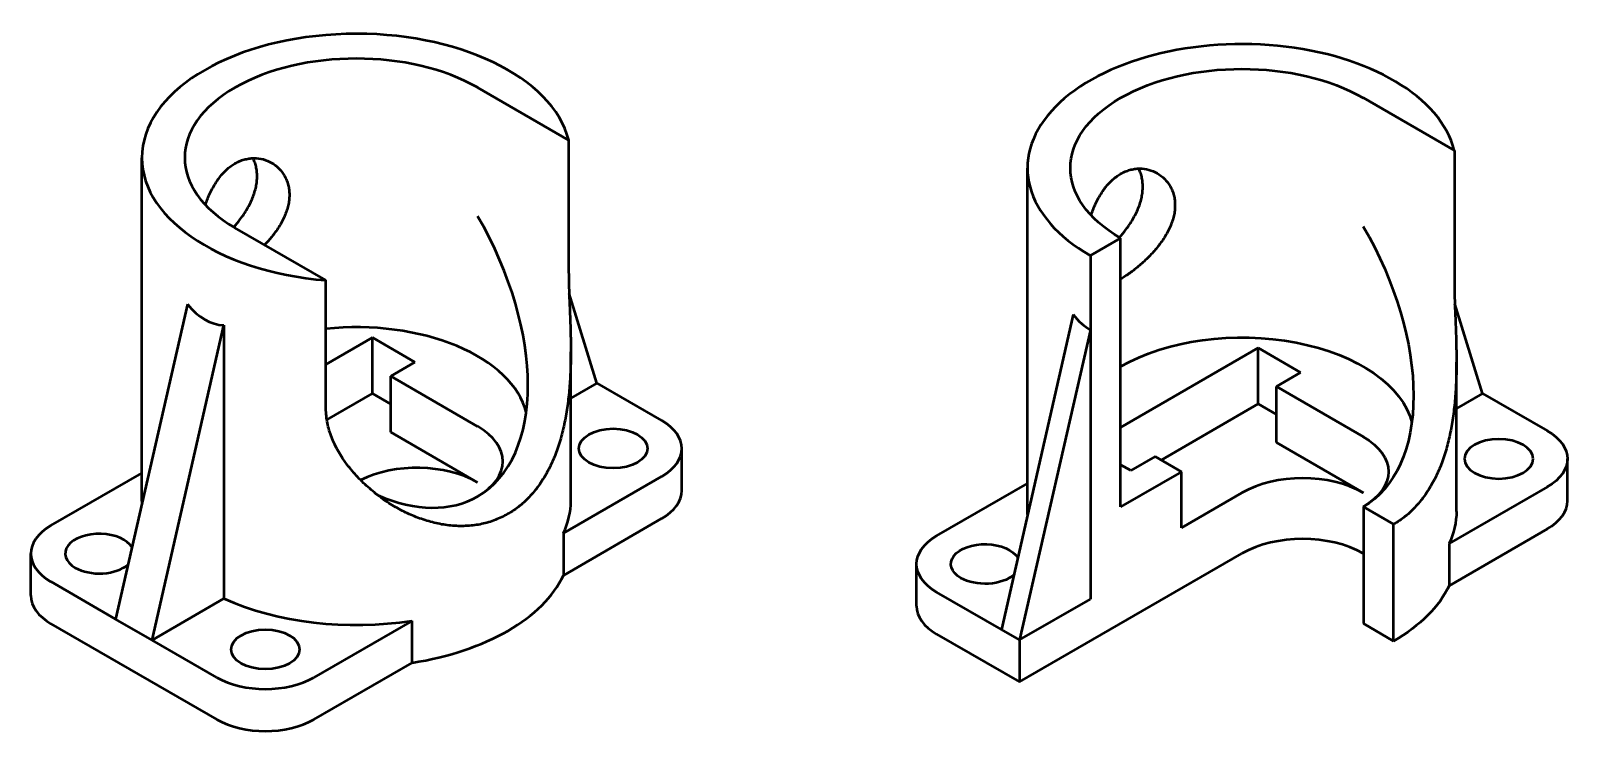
# Model space of a CAD drawing. Header units: millimetres. Extents: x -334 to 3025, y 133 to 867.
# Drawn here: x 2673.8 to 2943.6, y 133.3 to 255.7 of the extents above; entities that cross this region are included whole.
import ezdxf

# ---------------------------------------------------------------- set-up
doc = ezdxf.new("R2010")
doc.units = ezdxf.units.MM
doc.header["$LTSCALE"] = 0.8
doc.layers.add('答案剖面线', color=1, linetype='Continuous', lineweight=25)
doc.layers.add('答案粗实线', color=1, linetype='Continuous', lineweight=50)
pattern_1 = [(3e-13, (1546.225, -1382.3661), (-1e-14, 2), [])]

msp = doc.modelspace()

# ---------------------------------------------------------------- hatches: boundary and pattern name
at = {"layer": '答案剖面线', "extrusion": (0.707107, -0.408248, 0.57735)}
h = msp.add_hatch(dxfattribs=at)
h.set_pattern_fill('_USER', color=256, scale=2, angle=45, style=0, pattern_type=0)
h.set_pattern_definition(pattern_1)
h.paths.add_polyline_path([(1622.24, -1341.71), (1616.94, -1336.4), (1564.96, -1388.38), (1572.73, -1396.14), (1584.04, -1384.83), (1581.58, -1382.37)])
h = msp.add_hatch(dxfattribs=at)
h.set_pattern_fill('_USER', color=256, scale=2, angle=45, style=0, pattern_type=0)
h.set_pattern_definition(pattern_1)
h.paths.add_polyline_path([(1594.31, -1412.06), (1583.7, -1401.46), (1592.19, -1392.97), (1584.04, -1384.83), (1572.73, -1396.14), (1561.07, -1384.49), (1555.07, -1378.49), (1548.71, -1384.85), (1585.12, -1421.26)])
at = {"layer": '答案剖面线', "extrusion": (0.707107, 0.408248, -0.57735)}
h = msp.add_hatch(dxfattribs=at)
h.set_pattern_fill('_USER', color=256, scale=2, angle=45, style=0, pattern_type=0)
h.set_pattern_definition([(1e-11, (-1326.9532, 1490.812), (-4e-13, 2), [])])
h.paths.add_polyline_path([(-1309.28, 1508.49), (-1303.97, 1503.19), (-1321.65, 1485.51), (-1326.95, 1490.81)])
at = {"layer": '答案剖面线', "extrusion": (0.707107, -0.408248, 0.57735)}
h = msp.add_hatch(dxfattribs=at)
h.set_pattern_fill('_USER', color=256, scale=2, angle=45, style=0, pattern_type=0)
h.set_pattern_definition(pattern_1)
h.paths.add_polyline_path([(1555.07, -1378.49), (1552.59, -1376), (1546.22, -1382.37), (1548.71, -1384.85)])

# ---------------------------------------------------------------- linework, layer by layer
at = {"layer": '答案粗实线', "extrusion": (-5.55112e-17, 0.816497, 0.57735)}
for p, q in [((2751.92, 245.78), (2767.83, 236.59)), ((2906.77, 243.97, -1.44), (2922.68, 234.78, 11.55)), ((2767.83, 236.59), (2767.83, 214.14)), ((2922.68, 234.78, 11.55), (2922.68, 212.33, -4.33)), ((2693.21, 173.52), (2693.21, 233.53)), ((2848.05, 171.71, -26.56), (2848.05, 231.72, 15.88)), ((2725.4, 212.1), (2709.49, 221.28)), ((2864.34, 219.47, 33.2), (2859.04, 216.41, 37.53)), ((2864.34, 172.52), (2864.34, 219.47, 33.2)), ((2859.04, 216.41, 37.53), (2859.04, 156.4, -4.91)), ((2725.4, 189.65), (2725.4, 212.1)), ((2701.2, 207.92), (2688.63, 152.9)), ((2772.78, 194.14), (2767.92, 209.82)), ((2927.63, 192.32, -55.71), (2922.76, 208, -38.67)), ((2856.05, 206.11, 26.11), (2843.48, 151.09, 2.6)), ((2695, 149.23), (2707.56, 204.25)), ((2707.56, 204.25), (2707.56, 156.48)), ((2859.04, 203.44, 28.35), (2846.66, 149.25, 5.2)), ((2725.4, 197.4), (2733.53, 202.1)), ((2733.53, 192.3), (2733.53, 202.1)), ((2733.53, 202.1), (2740.96, 197.81)), ((2864.34, 186.4, -19.63), (2888.38, 200.29, -39.26)), ((2888.38, 190.49, -46.19), (2888.38, 200.29, -39.26)), ((2888.38, 200.29, -39.26), (2895.81, 196, -33.2)), ((2740.96, 197.81), (2736.72, 195.36)), ((2768.21, 173.52), (2768.21, 199.62)), ((2923.05, 171.71, -26.56), (2923.05, 197.81, -8.1)), ((2736.72, 185.56), (2736.72, 195.36)), ((2736.72, 195.36), (2751.92, 186.58)), ((2895.81, 196, -33.2), (2891.56, 193.55, -29.73)), ((2725.56, 187.69), (2733.53, 192.3)), ((2733.53, 192.3), (2736.72, 190.46)), ((2772.78, 194.14), (2768.21, 191.5)), ((2772.78, 194.14), (2784.09, 187.6)), ((2891.56, 183.75, -36.66), (2891.56, 193.55, -29.73)), ((2891.56, 193.55, -29.73), (2906.77, 184.77, -17.32)), ((2927.63, 192.32, -55.71), (2923.05, 189.68, -51.98)), ((2927.63, 192.32, -55.71), (2938.94, 185.79, -46.48)), ((2871.41, 180.69, -32.33), (2888.38, 190.49, -46.19)), ((2888.38, 190.49, -46.19), (2891.56, 188.65, -43.59)), ((2736.72, 185.56), (2751.92, 176.79)), ((2891.56, 183.75, -36.66), (2906.77, 174.97, -24.25)), ((2787.61, 175.36), (2787.61, 182.71)), ((2870.35, 181.3, -12.41), (2866.11, 178.85, -8.95)), ((2874.95, 178.65, -8.66), (2870.35, 181.3, -12.41)), ((2942.45, 173.55, -44.74), (2942.45, 180.89, -39.55)), ((2677.32, 169.23), (2693.21, 178.41)), ((2866.11, 178.85, -8.95), (2864.34, 179.87, -10.39)), ((2874.95, 178.65, -8.66), (2864.34, 172.52)), ((2874.95, 168.85, -15.59), (2874.95, 178.65, -8.66)), ((2784.09, 177.81), (2766.92, 167.89)), ((2832.17, 167.42, -20.5), (2848.05, 176.59, -33.47)), ((2938.94, 175.99, -32.62), (2921.76, 166.08, -18.6)), ((2885.55, 174.97, -24.25), (2874.95, 168.85, -15.59)), ((2766.92, 160.54), (2784.09, 170.46)), ((2906.77, 172.52), (2906.77, 152.11, -14.43)), ((2912.07, 169.46, 4.33), (2906.77, 172.52)), ((2766.92, 167.89), (2766.92, 160.54)), ((2912.07, 149.05, -10.1), (2912.07, 169.46, 4.33)), ((2921.76, 158.73, -23.79), (2938.94, 168.65, -37.82)), ((2921.76, 166.08, -18.6), (2921.76, 158.73, -23.79)), ((2673.8, 156.99), (2673.8, 164.33)), ((2828.65, 155.17, -18.76), (2828.65, 162.52, -13.57)), ((2846.66, 141.91), (2885.55, 164.36, -31.75)), ((2688.63, 152.9), (2677.32, 159.44)), ((2843.48, 151.09, 2.6), (2832.17, 157.62, -6.64)), ((2707.56, 156.48), (2695, 149.23)), ((2846.66, 149.25, 5.2), (2859.04, 156.4, -4.91)), ((2677.32, 152.09), (2706.31, 135.35)), ((2695, 149.23), (2688.63, 152.9)), ((2740.46, 152.61), (2723.28, 142.7)), ((2740.46, 145.27), (2740.46, 152.61)), ((2906.77, 152.11, -14.43), (2912.07, 149.05, -10.1)), ((2706.31, 142.7), (2695, 149.23)), ((2832.17, 150.27, -11.84), (2846.66, 141.91)), ((2846.66, 149.25, 5.2), (2843.48, 151.09, 2.6)), ((2846.66, 149.25, 5.2), (2846.66, 141.91)), ((2723.28, 135.35), (2740.46, 145.27))]:
    msp.add_line(p, q, dxfattribs=at)
at = {"layer": '答案粗实线', "extrusion": (5.55112e-17, -0.816497, -0.57735)}
msp.add_circle((2930.45, -136.73, -124.87), 6, dxfattribs=at)
at = {"layer": '答案粗实线', "extrusion": (-5.55112e-17, 0.816497, 0.57735)}
for centre, radius, start, end in [((-2885.55, -120.82, 198.37), 37.5, 188.1301, 45), ((-2896.16, -110.21, 128.87), 15, 225, 315), ((-2930.45, -136.73, 115.87), 12, 135, 180), ((-2896.16, -110.21, 115.87), 15, 225, 315), ((-2840.65, -104.91, 115.87), 12, 0, 45)]:
    msp.add_arc(centre, radius, start, end, dxfattribs=at)
at = {"layer": '答案粗实线', "extrusion": (5.55112e-17, -0.816497, -0.57735)}
for centre, radius, start, end in [((2885.55, -120.82, -198.37), 30, 135, 315), ((2885.55, -120.82, -140.87), 30, 225, 351.8699), ((2896.16, -110.21, -140.87), 15, 315, 45), ((2930.45, -136.73, -124.87), 12, 315, 45), ((2885.55, -120.82, -124.87), 37.5, 178.5635, 180), ((2885.55, -120.82, -124.87), 37.5, 360, 15.0736), ((2840.65, -104.91, -124.87), 12, 135, 225), ((2840.65, -104.91, -124.87), 6, 135, 341.505), ((2840.65, -104.91, -124.87), 6, 33.5184, 135), ((2885.55, -120.82, -115.87), 37.5, 15.0736, 45)]:
    msp.add_arc(centre, radius, start, end, dxfattribs=at)
at = {"layer": '答案粗实线'}
for centre, major_axis, ratio, start_param, end_param in [((2730.71, 233.53), (37.5, 0), 0.57735, 0.141897, 4.570492), ((2730.71, 233.53), (-30, 0), 0.57735, 3.926991, 7.068583), ((2730.71, 211.08), (-21.21, 36.74), 0.57735, 3.141593, 4.712389), ((2730.71, 321.35), (24.3, 116.96), 0.244199, 2.940894, 3.181474), ((2730.71, 186.58), (-30, 0), 0.57735, 3.28349, 4.8901), ((2741.31, 180.46), (15, 0), 0.57735, 5.497787, 7.068583), ((2775.61, 182.71), (12, 0), 0.57735, 5.497787, 7.068583), ((2741.31, 170.66), (-15, 0), 0.57735, 3.926991, 5.429661), ((2730.71, 173.52), (37.5, 0), 0.57735, 3.141593, 3.166664), ((2730.71, 211.08), (-21.21, 36.74), 0.57735, 2.482328, 3.141593), ((2730.71, 173.52), (37.5, 0), 0.57735, 6.020102, 6.283185), ((2775.61, 175.36), (12, 0), 0.57735, 5.497787, 6.283185), ((2685.8, 164.33), (-12, 0), 0.57735, 5.497787, 7.068583), ((2685.8, 164.33), (-6, 0), 0.57735, 3.464391, 7.068583), ((2685.8, 164.33), (-6, 0), 0.57735, 0.785398, 2.556585), ((2730.71, 166.17), (37.5, 0), 0.57735, 4.975472, 6.020102), ((2685.8, 156.99), (-12, 0), 0.57735, 0, 0.785398), ((2730.71, 173.52), (37.5, 0), 0.57735, 4.047281, 4.975472), ((2714.8, 147.6), (-12, 0), 0.57735, 0.785398, 2.356194), ((2714.8, 140.25), (12, 0), 0.57735, 3.926991, 5.497787)]:
    msp.add_ellipse(centre, major_axis=major_axis, ratio=ratio, start_param=start_param, end_param=end_param, dxfattribs=at)
at = {"layer": '答案粗实线', "extrusion": (-0.5, -0.288675, -0.816497)}
msp.add_ellipse((2885.55, 209.27), major_axis=(-21.21, 36.74), ratio=0.707107, start_param=1.570796, end_param=3.141593, dxfattribs=at)
at = {"layer": '答案粗实线', "extrusion": (-0.676578, -0.153298, 0.720237)}
msp.add_ellipse((2885.55, 319.54, 77.97), major_axis=(26.52, 116.1, 49.62), ratio=0.290662, start_param=3.021303, end_param=3.141593, dxfattribs=at)
at = {"layer": '答案粗实线'}
for centre in [(2775.61, 182.71), (2714.8, 147.6)]:
    msp.add_ellipse(centre, major_axis=(-6, 0), ratio=0.57735, dxfattribs=at)
for points, knots in [([(2704.32, 225.29), (2704.42, 225.58), (2704.52, 225.86), (2704.88, 226.8), (2705.18, 227.46), (2705.86, 228.74), (2706.24, 229.35), (2706.87, 230.19), (2707.08, 230.46), (2707.54, 230.96), (2707.77, 231.2), (2708.25, 231.63), (2708.49, 231.84), (2708.99, 232.2), (2709.24, 232.37), (2709.75, 232.66), (2710.01, 232.79), (2710.54, 233.02), (2710.81, 233.12), (2711.37, 233.27), (2711.65, 233.33), (2712.21, 233.42), (2712.49, 233.44), (2713.33, 233.45), (2713.89, 233.38), (2714.94, 233.1), (2715.43, 232.89), (2716.32, 232.37), (2716.75, 232.05), (2717.53, 231.28), (2717.87, 230.83), (2718.29, 230.09), (2718.41, 229.84), (2718.62, 229.31), (2718.71, 229.03), (2718.86, 228.47), (2718.91, 228.19), (2718.98, 227.61), (2719, 227.32), (2719, 226.73), (2718.98, 226.43), (2718.91, 225.82), (2718.86, 225.51), (2718.71, 224.88), (2718.62, 224.56), (2718.41, 223.92), (2718.29, 223.6), (2717.87, 222.64), (2717.53, 222), (2716.75, 220.78), (2716.32, 220.19), (2715.51, 219.19), (2715.11, 218.73), (2714.68, 218.29)], [15.356321, 15.356321, 15.356321, 15.356321, 17.140515, 17.140515, 21.422362, 21.422362, 25.704209, 25.704209, 27.845133, 27.845133, 29.986056, 29.986056, 32.12698, 32.12698, 34.267904, 34.267904, 36.408827, 36.408827, 38.549751, 38.549751, 40.690675, 40.690675, 42.831598, 42.831598, 47.113445, 47.113445, 51.395293, 51.395293, 55.680421, 55.680421, 59.96555, 59.96555, 62.108114, 62.108114, 64.250679, 64.250679, 66.393243, 66.393243, 68.535807, 68.535807, 70.678372, 70.678372, 72.820936, 72.820936, 74.9635, 74.9635, 77.106065, 77.106065, 81.391193, 81.391193, 85.676322, 85.676322, 89.205717, 89.205717, 89.205717, 89.205717]), ([(2713.37, 230.28), (2713.37, 230.57), (2713.35, 230.86), (2713.29, 231.43), (2713.24, 231.71), (2713.1, 232.27), (2713.02, 232.54), (2712.84, 233.02), (2712.74, 233.23), (2712.63, 233.44)], [0, 0, 0, 0, 2.133435, 2.133435, 4.266869, 4.266869, 6.400304, 6.400304, 8.197899, 8.197899, 8.197899, 8.197899]), ([(2709.28, 221.41), (2709.68, 221.86), (2710.07, 222.33), (2710.85, 223.36), (2711.26, 223.96), (2711.99, 225.21), (2712.31, 225.86), (2712.7, 226.83), (2712.82, 227.15), (2713.02, 227.8), (2713.1, 228.12), (2713.24, 228.76), (2713.29, 229.07), (2713.35, 229.69), (2713.37, 229.99), (2713.37, 230.28)], [115.947184, 115.947184, 115.947184, 115.947184, 119.451997, 119.451997, 123.718866, 123.718866, 127.985735, 127.985735, 130.11917, 130.11917, 132.252604, 132.252604, 134.386039, 134.386039, 136.519473, 136.519473, 136.519473, 136.519473]), ([(2859.17, 223.48, -7.44), (2859.27, 223.76, -7.46), (2859.37, 224.05, -7.48), (2859.73, 224.99, -7.59), (2860.02, 225.65, -7.73), (2860.7, 226.93, -8.11), (2861.09, 227.54, -8.36), (2861.71, 228.38, -8.79), (2861.93, 228.65, -8.95), (2862.38, 229.15, -9.28), (2862.62, 229.39, -9.46), (2863.09, 229.82, -9.83), (2863.34, 230.02, -10.02), (2863.84, 230.39, -10.42), (2864.09, 230.55, -10.62), (2864.34, 230.7, -10.83)], [15.356321, 15.356321, 15.356321, 15.356321, 17.140515, 17.140515, 21.422362, 21.422362, 25.704209, 25.704209, 27.845133, 27.845133, 29.986056, 29.986056, 32.12698, 32.12698, 34.267904, 34.267904, 34.267904, 34.267904]), ([(2864.34, 230.7, -10.83), (2864.59, 230.85, -11.03), (2864.85, 230.98, -11.25), (2865.39, 231.21, -11.69), (2865.66, 231.3, -11.92), (2866.21, 231.46, -12.4), (2866.49, 231.52, -12.64), (2867.06, 231.61, -13.13), (2867.34, 231.63, -13.39), (2868.18, 231.64, -14.15), (2868.73, 231.57, -14.67), (2869.78, 231.29, -15.7), (2870.28, 231.08, -16.21), (2871.17, 230.56, -17.19), (2871.6, 230.24, -17.7), (2872.37, 229.46, -18.73), (2872.72, 229.02, -19.24), (2873.13, 228.28, -20), (2873.26, 228.03, -20.25), (2873.47, 227.5, -20.74), (2873.56, 227.22, -20.98), (2873.7, 226.66, -21.46), (2873.76, 226.37, -21.69), (2873.83, 225.8, -22.13), (2873.84, 225.5, -22.35), (2873.84, 224.92, -22.76), (2873.83, 224.62, -22.96), (2873.76, 224.01, -23.36), (2873.7, 223.7, -23.55), (2873.56, 223.07, -23.92), (2873.47, 222.75, -24.1), (2873.26, 222.11, -24.44), (2873.13, 221.79, -24.6), (2872.72, 220.83, -25.04), (2872.37, 220.19, -25.29), (2871.6, 218.97, -25.67), (2871.17, 218.38, -25.81), (2870.28, 217.28, -25.96), (2869.78, 216.73, -25.99), (2868.73, 215.66, -25.91), (2868.18, 215.15, -25.81), (2867.34, 214.43, -25.55), (2867.06, 214.2, -25.44), (2866.49, 213.77, -25.2), (2866.21, 213.56, -25.06), (2865.66, 213.16, -24.75), (2865.39, 212.98, -24.58), (2864.85, 212.63, -24.22), (2864.59, 212.47, -24.02), (2864.34, 212.33, -23.82)], [34.267904, 34.267904, 34.267904, 34.267904, 36.408827, 36.408827, 38.549751, 38.549751, 40.690675, 40.690675, 42.831598, 42.831598, 47.113445, 47.113445, 51.395293, 51.395293, 55.680421, 55.680421, 59.96555, 59.96555, 62.108114, 62.108114, 64.250679, 64.250679, 66.393243, 66.393243, 68.535807, 68.535807, 70.678372, 70.678372, 72.820936, 72.820936, 74.9635, 74.9635, 77.106065, 77.106065, 81.391193, 81.391193, 85.676322, 85.676322, 89.958169, 89.958169, 94.240017, 94.240017, 96.38094, 96.38094, 98.521864, 98.521864, 100.662787, 100.662787, 102.803711, 102.803711, 102.803711, 102.803711]), ([(2868.21, 228.46, -27.15), (2868.21, 228.75, -26.94), (2868.2, 229.04, -26.73), (2868.13, 229.62, -26.28), (2868.08, 229.9, -26.05), (2867.95, 230.46, -25.57), (2867.87, 230.73, -25.32), (2867.68, 231.21, -24.86), (2867.59, 231.42, -24.65), (2867.48, 231.63, -24.43)], [0, 0, 0, 0, 2.133435, 2.133435, 4.266869, 4.266869, 6.400304, 6.400304, 8.197899, 8.197899, 8.197899, 8.197899]), ([(2864.12, 219.6, -30.38), (2864.53, 220.05, -30.41), (2864.91, 220.52, -30.39), (2865.69, 221.54, -30.28), (2866.1, 222.15, -30.16), (2866.83, 223.4, -29.81), (2867.16, 224.04, -29.58), (2867.55, 225.02, -29.15), (2867.67, 225.34, -29), (2867.87, 225.99, -28.67), (2867.95, 226.31, -28.5), (2868.08, 226.95, -28.14), (2868.13, 227.26, -27.95), (2868.2, 227.87, -27.56), (2868.21, 228.17, -27.35), (2868.21, 228.46, -27.15)], [115.947184, 115.947184, 115.947184, 115.947184, 119.451997, 119.451997, 123.718866, 123.718866, 127.985735, 127.985735, 130.11917, 130.11917, 132.252604, 132.252604, 134.386039, 134.386039, 136.519473, 136.519473, 136.519473, 136.519473]), ([(2767.83, 214.14), (2767.83, 213.3), (2767.84, 212.42), (2767.89, 210.57), (2767.92, 209.61), (2768.03, 206.64), (2768.13, 204.54), (2768.2, 201.34), (2768.21, 200.26), (2768.2, 198.11), (2768.18, 197.03), (2768.09, 194.91), (2768.02, 193.85), (2767.84, 191.79), (2767.72, 190.78), (2767.43, 188.84), (2767.26, 187.88), (2766.85, 185.98), (2766.61, 185.03), (2766.06, 183.17), (2765.74, 182.26), (2765.03, 180.49), (2764.64, 179.63), (2763.77, 177.99), (2763.29, 177.21), (2762.26, 175.74), (2761.71, 175.05), (2760.53, 173.78), (2759.91, 173.19), (2758.61, 172.15), (2757.93, 171.68), (2757.22, 171.27)], [0, 0, 0, 0, 6.152202, 6.152202, 12.304403, 12.304403, 24.608807, 24.608807, 30.761009, 30.761009, 36.91321, 36.91321, 43.065412, 43.065412, 49.217614, 49.217614, 55.178471, 55.178471, 61.139329, 61.139329, 67.100186, 67.100186, 73.061043, 73.061043, 79.021901, 79.021901, 84.982758, 84.982758, 90.943616, 90.943616, 96.904473, 96.904473, 96.904473, 96.904473]), ([(2922.68, 212.33, -4.33), (2922.68, 211.49, -4.92), (2922.69, 210.61, -5.44), (2922.73, 208.76, -6.33), (2922.77, 207.8, -6.7), (2922.88, 204.82, -7.61), (2922.97, 202.73, -7.95), (2923.04, 199.52, -8.12), (2923.06, 198.45, -8.13), (2923.05, 196.3, -8.04), (2923.02, 195.22, -7.96), (2922.94, 193.09, -7.7), (2922.87, 192.04, -7.53), (2922.68, 189.98, -7.13), (2922.56, 188.96, -6.9), (2922.28, 187.03, -6.39), (2922.11, 186.07, -6.11), (2921.7, 184.17, -5.48), (2921.46, 183.22, -5.13), (2920.9, 181.36, -4.37), (2920.59, 180.44, -3.97), (2919.88, 178.67, -3.1), (2919.48, 177.82, -2.65), (2918.61, 176.18, -1.69), (2918.14, 175.4, -1.19), (2917.11, 173.93, -0.15), (2916.56, 173.24, 0.39), (2915.38, 171.97, 1.49), (2914.76, 171.38, 2.05), (2913.45, 170.33, 3.18), (2912.77, 169.87, 3.76), (2912.07, 169.46, 4.33)], [0, 0, 0, 0, 6.152202, 6.152202, 12.304403, 12.304403, 24.608807, 24.608807, 30.761009, 30.761009, 36.91321, 36.91321, 43.065412, 43.065412, 49.217614, 49.217614, 55.178471, 55.178471, 61.139329, 61.139329, 67.100186, 67.100186, 73.061043, 73.061043, 79.021901, 79.021901, 84.982758, 84.982758, 90.943616, 90.943616, 96.904473, 96.904473, 96.904473, 96.904473]), ([(2757.22, 171.27), (2756.52, 170.87), (2755.78, 170.52), (2754.25, 169.93), (2753.46, 169.69), (2751.83, 169.34), (2750.99, 169.23), (2749.29, 169.13), (2748.43, 169.14), (2746.7, 169.27), (2745.83, 169.4), (2744.11, 169.76), (2743.25, 170), (2741.56, 170.56), (2740.73, 170.89), (2739.11, 171.63), (2738.33, 172.04), (2736.79, 172.92), (2736.02, 173.42), (2734.5, 174.5), (2733.76, 175.08), (2732.32, 176.33), (2731.63, 176.99), (2730.32, 178.38), (2729.7, 179.11), (2727.99, 181.37), (2727.05, 182.98), (2726.08, 185.45), (2725.83, 186.29), (2725.49, 187.97), (2725.4, 188.81), (2725.4, 189.65)], [96.904473, 96.904473, 96.904473, 96.904473, 102.86533, 102.86533, 108.826188, 108.826188, 114.787045, 114.787045, 120.747903, 120.747903, 126.70876, 126.70876, 132.669618, 132.669618, 138.630475, 138.630475, 144.591332, 144.591332, 150.743534, 150.743534, 156.895736, 156.895736, 163.047938, 163.047938, 169.200139, 169.200139, 181.504543, 181.504543, 187.656744, 187.656744, 193.808946, 193.808946, 193.808946, 193.808946])]:
    msp.add_open_spline(points, degree=3, knots=knots, dxfattribs=at)

doc.saveas('drawing.dxf')
